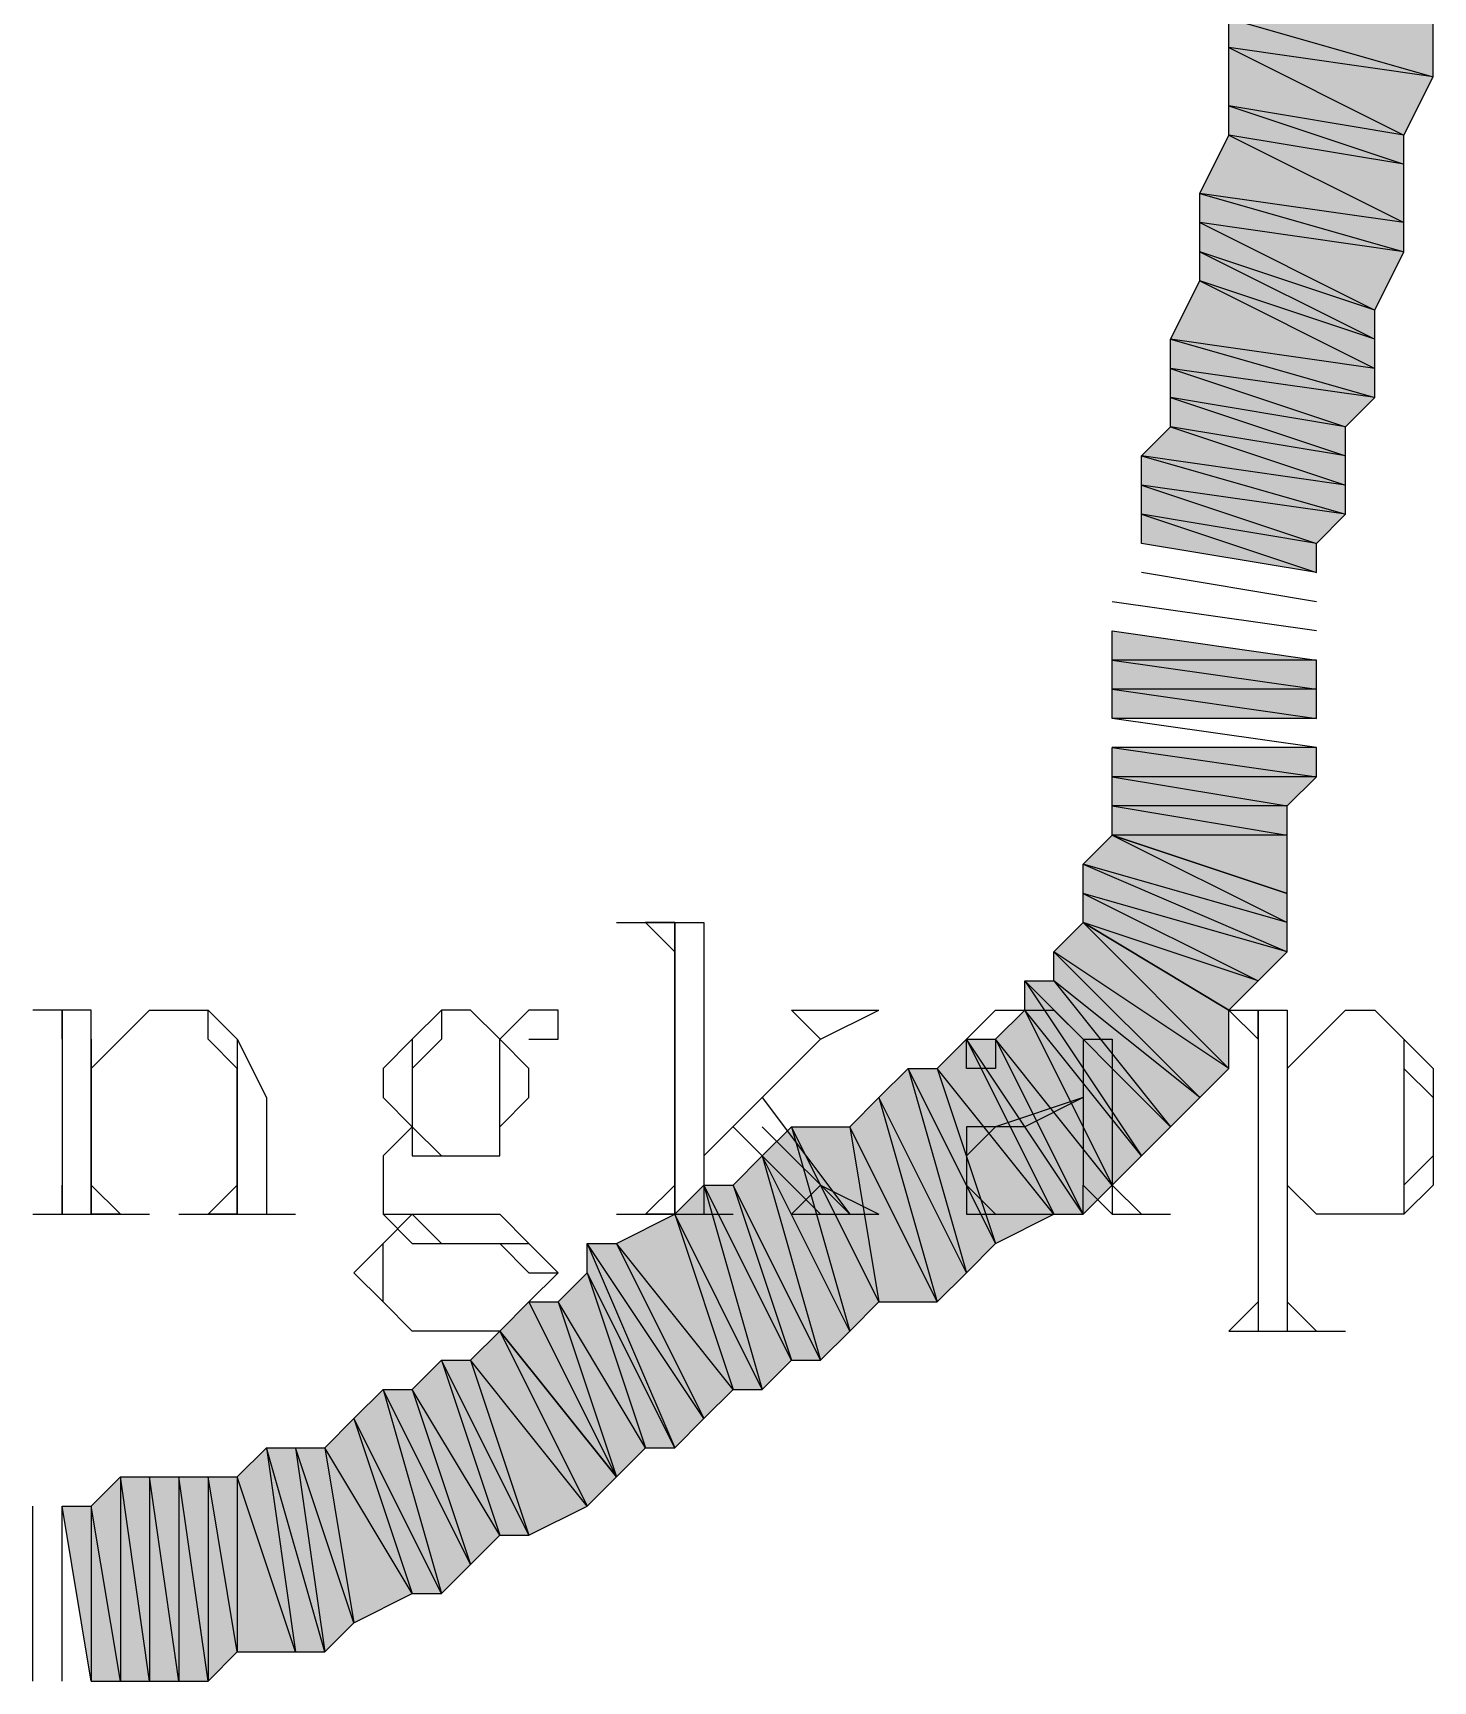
# Model space of a CAD drawing. Header units: millimetres. Extents: x 658 to 813, y 806 to 883.
# Drawn here: x 787.9674 to 788.1134, y 866.8227 to 866.9944 of the extents above; entities that cross this region are included whole.
import ezdxf

# ---------------------------------------------------------------- set-up
doc = ezdxf.new("R2010")
doc.units = ezdxf.units.MM
doc.header["$LTSCALE"] = 0.1
for name, color, linetype in [('pantai1', 7, 'Continuous'), ('TEXT', 8, 'Continuous'), ('zat_Mask_solid', 7, 'Continuous')]:
    doc.layers.add(name, color=color, linetype=linetype)

msp = doc.modelspace()

# ---------------------------------------------------------------- hatches: boundary and pattern name
at = {"layer": 'pantai1'}
h = msp.add_hatch(color=7, dxfattribs=at)
h.paths.add_polyline_path([(788.11336, 866.99594), (788.09208, 866.99594), (788.11336, 866.98986)], flags=17)
h.paths.add_polyline_path([(788.09208, 866.99594), (788.11336, 866.98986), (788.09208, 866.9929)], flags=17)
h = msp.add_hatch(color=7, dxfattribs=at)
h.paths.add_polyline_path([(788.11336, 866.98986), (788.09208, 866.9929), (788.11032, 866.98378)])
h.paths.add_polyline_path([(788.09208, 866.9929), (788.11032, 866.98378), (788.09208, 866.98682)], flags=17)
h = msp.add_hatch(color=7, dxfattribs=at)
h.paths.add_polyline_path([(788.11032, 866.98378), (788.09208, 866.98682), (788.11032, 866.98074)], flags=17)
h.paths.add_polyline_path([(788.09208, 866.98682), (788.11032, 866.98074), (788.09208, 866.98378)], flags=17)
h = msp.add_hatch(color=7, dxfattribs=at)
h.paths.add_polyline_path([(788.11032, 866.98074), (788.09208, 866.98378), (788.11032, 866.97466)], flags=17)
h.paths.add_polyline_path([(788.09208, 866.98378), (788.11032, 866.97466), (788.08904, 866.9777)])
h = msp.add_hatch(color=7, dxfattribs=at)
h.paths.add_polyline_path([(788.11032, 866.97466), (788.08904, 866.9777), (788.11032, 866.97162)], flags=17)
h.paths.add_polyline_path([(788.08904, 866.9777), (788.11032, 866.97162), (788.08904, 866.97466)], flags=17)
h = msp.add_hatch(color=7, dxfattribs=at)
h.paths.add_polyline_path([(788.11032, 866.97162), (788.08904, 866.97466), (788.10728, 866.96554)])
h.paths.add_polyline_path([(788.08904, 866.97466), (788.10728, 866.96554), (788.08904, 866.97162)], flags=17)
h = msp.add_hatch(color=7, dxfattribs=at)
h.paths.add_polyline_path([(788.10728, 866.96554), (788.08904, 866.97162), (788.10728, 866.9625)], flags=17)
h.paths.add_polyline_path([(788.08904, 866.97162), (788.10728, 866.9625), (788.08904, 866.96858)], flags=17)
h = msp.add_hatch(color=7, dxfattribs=at)
h.paths.add_polyline_path([(788.10728, 866.9625), (788.08904, 866.96858), (788.10728, 866.95946)], flags=17)
h.paths.add_polyline_path([(788.08904, 866.96858), (788.10728, 866.95946), (788.086, 866.9625)])
h = msp.add_hatch(color=7, dxfattribs=at)
h.paths.add_polyline_path([(788.10728, 866.95946), (788.086, 866.9625), (788.10728, 866.95642)], flags=17)
h.paths.add_polyline_path([(788.086, 866.9625), (788.10728, 866.95642), (788.086, 866.95946)], flags=17)
h = msp.add_hatch(color=7, dxfattribs=at)
h.paths.add_polyline_path([(788.10728, 866.95642), (788.086, 866.95946), (788.10424, 866.95338)])
h.paths.add_polyline_path([(788.086, 866.95946), (788.10424, 866.95338), (788.086, 866.95642)], flags=17)
h = msp.add_hatch(color=7, dxfattribs=at)
h.paths.add_polyline_path([(788.10424, 866.95338), (788.086, 866.95642), (788.10424, 866.95034)], flags=17)
h.paths.add_polyline_path([(788.086, 866.95642), (788.10424, 866.95034), (788.086, 866.95338)], flags=17)
h = msp.add_hatch(color=7, dxfattribs=at)
h.paths.add_polyline_path([(788.10424, 866.95034), (788.086, 866.95338), (788.10424, 866.9473)], flags=17)
h.paths.add_polyline_path([(788.086, 866.95338), (788.10424, 866.9473), (788.08296, 866.95034)])
h = msp.add_hatch(color=7, dxfattribs=at)
h.paths.add_polyline_path([(788.10424, 866.9473), (788.08296, 866.95034), (788.10424, 866.94426)], flags=17)
h.paths.add_polyline_path([(788.08296, 866.95034), (788.10424, 866.94426), (788.08296, 866.9473)], flags=17)
h = msp.add_hatch(color=7, dxfattribs=at)
h.paths.add_polyline_path([(788.10424, 866.94426), (788.08296, 866.9473), (788.1012, 866.94122)])
h.paths.add_polyline_path([(788.08296, 866.9473), (788.1012, 866.94122), (788.08296, 866.94426)], flags=17)
h = msp.add_hatch(color=7, dxfattribs=at)
h.paths.add_polyline_path([(788.1012, 866.94122), (788.08296, 866.94426), (788.1012, 866.93818)], flags=17)
h.paths.add_polyline_path([(788.08296, 866.94426), (788.1012, 866.93818), (788.08296, 866.94122)], flags=17)
for points in [[(788.1012, 866.92906), (788.07992, 866.92906), (788.07992, 866.9321)], [(788.01608, 866.85913), (788.0252, 866.84089), (788.01304, 866.85609)], [(788.02824, 866.84393), (788.01608, 866.85913), (788.0252, 866.84089)], [(788.0252, 866.84089), (788.01304, 866.85609), (788.01912, 866.83785)]]:
    msp.add_hatch(color=7, dxfattribs=at).paths.add_polyline_path(points)
h = msp.add_hatch(color=7, dxfattribs=at)
h.paths.add_polyline_path([(788.1012, 866.92906), (788.07992, 866.92906), (788.1012, 866.92602)], flags=17)
h.paths.add_polyline_path([(788.07992, 866.92906), (788.1012, 866.92602), (788.07992, 866.92602)], flags=17)
h = msp.add_hatch(color=7, dxfattribs=at)
h.paths.add_polyline_path([(788.1012, 866.92602), (788.07992, 866.92602), (788.1012, 866.92298)], flags=17)
h.paths.add_polyline_path([(788.07992, 866.92602), (788.1012, 866.92298), (788.07992, 866.92298)], flags=17)
h = msp.add_hatch(color=7, dxfattribs=at)
h.paths.add_polyline_path([(788.1012, 866.91994), (788.07992, 866.91994), (788.1012, 866.9169)], flags=17)
h.paths.add_polyline_path([(788.07992, 866.91994), (788.1012, 866.9169), (788.07992, 866.9169)], flags=17)
h = msp.add_hatch(color=7, dxfattribs=at)
h.paths.add_polyline_path([(788.1012, 866.9169), (788.07992, 866.9169), (788.09816, 866.91386)])
h.paths.add_polyline_path([(788.07992, 866.9169), (788.09816, 866.91386), (788.07992, 866.91386)], flags=17)
h = msp.add_hatch(color=7, dxfattribs=at)
h.paths.add_polyline_path([(788.09816, 866.91386), (788.07992, 866.91386), (788.09816, 866.91082)], flags=17)
h.paths.add_polyline_path([(788.07992, 866.91386), (788.09816, 866.91082), (788.07992, 866.91082)], flags=17)
h = msp.add_hatch(color=7, dxfattribs=at)
h.paths.add_polyline_path([(788.09816, 866.90474), (788.07992, 866.91082), (788.09816, 866.9017)], flags=17)
h.paths.add_polyline_path([(788.07992, 866.91082), (788.09816, 866.9017), (788.07688, 866.90778)])
h = msp.add_hatch(color=7, dxfattribs=at)
h.paths.add_polyline_path([(788.09816, 866.9017), (788.07688, 866.90778), (788.09816, 866.89866)], flags=17)
h.paths.add_polyline_path([(788.07688, 866.90778), (788.09816, 866.89866), (788.07688, 866.90474)], flags=17)
h = msp.add_hatch(color=7, dxfattribs=at)
h.paths.add_polyline_path([(788.09816, 866.89866), (788.07688, 866.90474), (788.09512, 866.89562)])
h.paths.add_polyline_path([(788.07688, 866.90474), (788.09512, 866.89562), (788.07688, 866.9017)], flags=17)
h = msp.add_hatch(color=7, dxfattribs=at)
h.paths.add_polyline_path([(788.09208, 866.89258), (788.07688, 866.9017), (788.09208, 866.8865)], flags=17)
h.paths.add_polyline_path([(788.07688, 866.9017), (788.09208, 866.8865), (788.07384, 866.89866)])
h = msp.add_hatch(color=7, dxfattribs=at)
h.paths.add_polyline_path([(788.09208, 866.8865), (788.07384, 866.89866), (788.08904, 866.88346)])
h.paths.add_polyline_path([(788.07384, 866.89866), (788.08904, 866.88346), (788.07384, 866.89562)], flags=17)
h = msp.add_hatch(color=7, dxfattribs=at)
h.paths.add_polyline_path([(788.07384, 866.89562), (788.086, 866.88042), (788.0708, 866.89562)], flags=17)
h.paths.add_polyline_path([(788.086, 866.88042), (788.0708, 866.89562), (788.08296, 866.87738)])
h.paths.add_polyline_path([(788.0708, 866.89562), (788.08296, 866.87738), (788.0708, 866.89258)], flags=17)
h = msp.add_hatch(color=7, dxfattribs=at)
h.paths.add_polyline_path([(788.06776, 866.88954), (788.07688, 866.8713), (788.06472, 866.88954)], flags=17)
h.paths.add_polyline_path([(788.07688, 866.8713), (788.06472, 866.88954), (788.07384, 866.8713)], flags=17)
h = msp.add_hatch(color=7, dxfattribs=at)
h.paths.add_polyline_path([(788.06168, 866.8865), (788.06776, 866.86826), (788.05864, 866.8865)], flags=17)
h.paths.add_polyline_path([(788.06776, 866.86826), (788.05864, 866.8865), (788.06472, 866.86521)])
h = msp.add_hatch(color=7, dxfattribs=at)
h.paths.add_polyline_path([(788.0556, 866.88346), (788.06168, 866.86217), (788.05256, 866.88042)])
h.paths.add_polyline_path([(788.06168, 866.86217), (788.05256, 866.88042), (788.0556, 866.86217)], flags=17)
h = msp.add_hatch(color=7, dxfattribs=at)
h.paths.add_polyline_path([(788.05256, 866.88042), (788.0556, 866.86217), (788.04648, 866.88042)], flags=17)
h.paths.add_polyline_path([(788.0556, 866.86217), (788.04648, 866.88042), (788.05256, 866.85913)])
h = msp.add_hatch(color=7, dxfattribs=at)
h.paths.add_polyline_path([(788.04344, 866.87738), (788.04952, 866.85609), (788.0404, 866.87434)])
h.paths.add_polyline_path([(788.04952, 866.85609), (788.0404, 866.87434), (788.04648, 866.85609)], flags=17)
h = msp.add_hatch(color=7, dxfattribs=at)
h.paths.add_polyline_path([(788.03736, 866.87434), (788.04344, 866.85305), (788.03432, 866.8713)])
h.paths.add_polyline_path([(788.04344, 866.85305), (788.03432, 866.8713), (788.0404, 866.85305)], flags=17)
h = msp.add_hatch(color=7, dxfattribs=at)
h.paths.add_polyline_path([(788.0404, 866.87434), (788.04648, 866.85609), (788.03736, 866.87434)], flags=17)
h.paths.add_polyline_path([(788.04648, 866.85609), (788.03736, 866.87434), (788.04344, 866.85305)])
h = msp.add_hatch(color=7, dxfattribs=at)
h.paths.add_polyline_path([(788.02824, 866.86826), (788.03736, 866.85001), (788.0252, 866.86826)], flags=17)
h.paths.add_polyline_path([(788.03736, 866.85001), (788.0252, 866.86826), (788.03432, 866.84697)])
h.paths.add_polyline_path([(788.0252, 866.86826), (788.03432, 866.84697), (788.0252, 866.86521)], flags=17)
h.paths.add_polyline_path([(788.03432, 866.84697), (788.0252, 866.86521), (788.03128, 866.84697)], flags=16)
h = msp.add_hatch(color=7, dxfattribs=at)
h.paths.add_polyline_path([(788.02216, 866.86217), (788.02824, 866.84393), (788.01912, 866.86217)], flags=17)
h.paths.add_polyline_path([(788.02824, 866.84393), (788.01912, 866.86217), (788.01608, 866.85913)])
h = msp.add_hatch(color=7, dxfattribs=at)
h.paths.add_polyline_path([(788.01304, 866.85609), (788.01912, 866.83785), (788.01, 866.85609)], flags=17)
h.paths.add_polyline_path([(788.01912, 866.83785), (788.01, 866.85609), (788.01608, 866.83785)], flags=17)
h = msp.add_hatch(color=7, dxfattribs=at)
h.paths.add_polyline_path([(788.00392, 866.85305), (788.01, 866.83177), (788.00088, 866.85001)])
h.paths.add_polyline_path([(788.01, 866.83177), (788.00088, 866.85001), (788.00696, 866.83177)], flags=17)
h = msp.add_hatch(color=7, dxfattribs=at)
h.paths.add_polyline_path([(788.00696, 866.85305), (788.01304, 866.83481), (788.00392, 866.85305)], flags=17)
h.paths.add_polyline_path([(788.01304, 866.83481), (788.00392, 866.85305), (788.01, 866.83177)])
h = msp.add_hatch(color=7, dxfattribs=at)
h.paths.add_polyline_path([(787.99176, 866.84697), (787.9948, 866.82569), (787.98872, 866.84393)])
h.paths.add_polyline_path([(787.9948, 866.82569), (787.98872, 866.84393), (787.98872, 866.82569)], flags=17)
h = msp.add_hatch(color=7, dxfattribs=at)
h.paths.add_polyline_path([(787.9948, 866.84697), (787.99784, 866.82569), (787.99176, 866.84697)], flags=17)
h.paths.add_polyline_path([(787.99784, 866.82569), (787.99176, 866.84697), (787.9948, 866.82569)], flags=17)
h = msp.add_hatch(color=7, dxfattribs=at)
h.paths.add_polyline_path([(787.99784, 866.84697), (788.00088, 866.82873), (787.9948, 866.84697)], flags=17)
h.paths.add_polyline_path([(788.00088, 866.82873), (787.9948, 866.84697), (787.99784, 866.82569)])
h = msp.add_hatch(color=7, dxfattribs=at)
h.paths.add_polyline_path([(787.97656, 866.84393), (787.97656, 866.82265), (787.97352, 866.84089)])
h.paths.add_polyline_path([(787.97656, 866.82265), (787.97352, 866.84089), (787.97352, 866.82265)], flags=17)
h = msp.add_hatch(color=7, dxfattribs=at)
h.paths.add_polyline_path([(787.9796, 866.84393), (787.9796, 866.82265), (787.97656, 866.84393)], flags=17)
h.paths.add_polyline_path([(787.9796, 866.82265), (787.97656, 866.84393), (787.97656, 866.82265)], flags=17)
h = msp.add_hatch(color=7, dxfattribs=at)
h.paths.add_polyline_path([(787.98264, 866.84393), (787.98264, 866.82265), (787.9796, 866.84393)], flags=17)
h.paths.add_polyline_path([(787.98264, 866.82265), (787.9796, 866.84393), (787.9796, 866.82265)], flags=17)
h = msp.add_hatch(color=7, dxfattribs=at)
h.paths.add_polyline_path([(787.98568, 866.84393), (787.98568, 866.82265), (787.98264, 866.84393)], flags=17)
h.paths.add_polyline_path([(787.98568, 866.82265), (787.98264, 866.84393), (787.98264, 866.82265)], flags=17)
h = msp.add_hatch(color=7, dxfattribs=at)
h.paths.add_polyline_path([(787.98872, 866.84393), (787.98872, 866.82569), (787.98568, 866.84393)], flags=17)
h.paths.add_polyline_path([(787.98872, 866.82569), (787.98568, 866.84393), (787.98568, 866.82265)])
at = {"layer": 'zat_Mask_solid'}
for points in [[(788.09816, 866.91082), (788.07992, 866.91082), (788.09816, 866.90474)], [(788.09512, 866.89562), (788.07688, 866.9017), (788.09208, 866.89258)], [(788.08904, 866.88346), (788.07384, 866.89562), (788.086, 866.88042)], [(788.0708, 866.89258), (788.07992, 866.87434), (788.06776, 866.88954)], [(788.08296, 866.87738), (788.0708, 866.89258), (788.07992, 866.87434)], [(788.06472, 866.88954), (788.07384, 866.8713), (788.06168, 866.8865)], [(788.07992, 866.87434), (788.06776, 866.88954), (788.07688, 866.8713)], [(788.05864, 866.8865), (788.06472, 866.86521), (788.0556, 866.88346)], [(788.07384, 866.8713), (788.06168, 866.8865), (788.06776, 866.86826)], [(788.06472, 866.86521), (788.0556, 866.88346), (788.06168, 866.86217)], [(788.04648, 866.88042), (788.05256, 866.85913), (788.04344, 866.87738)], [(788.05256, 866.85913), (788.04344, 866.87738), (788.04952, 866.85609)], [(788.03432, 866.8713), (788.0404, 866.85305), (788.02824, 866.86826)], [(788.0404, 866.85305), (788.02824, 866.86826), (788.03736, 866.85001)], [(788.0252, 866.86521), (788.03128, 866.84697), (788.02216, 866.86217)], [(788.03128, 866.84697), (788.02216, 866.86217), (788.02824, 866.84393)], [(788.01, 866.85609), (788.01608, 866.83785), (788.00696, 866.85305)], [(788.01608, 866.83785), (788.00696, 866.85305), (788.01304, 866.83481)], [(788.00088, 866.85001), (788.00696, 866.83177), (787.99784, 866.84697)], [(788.00696, 866.83177), (787.99784, 866.84697), (788.00088, 866.82873)], [(787.97352, 866.84089), (787.97352, 866.82265), (787.97048, 866.84089)]]:
    msp.add_hatch(color=7, dxfattribs=at).paths.add_polyline_path(points)

# ---------------------------------------------------------------- linework, layer by layer
at = {"layer": 'pantai1', "color": 7}
for points in [[(788.11336, 866.99594), (788.09208, 866.99594), (788.11336, 866.98986), (788.11336, 866.99594)], [(788.09208, 866.99594), (788.11336, 866.98986), (788.09208, 866.9929), (788.09208, 866.99594)], [(788.11336, 866.98986), (788.09208, 866.9929), (788.11032, 866.98378), (788.11336, 866.98986)], [(788.09208, 866.9929), (788.11032, 866.98378), (788.09208, 866.98682), (788.09208, 866.9929)], [(788.11032, 866.98378), (788.09208, 866.98682), (788.11032, 866.98074), (788.11032, 866.98378)], [(788.09208, 866.98682), (788.11032, 866.98074), (788.09208, 866.98378), (788.09208, 866.98682)], [(788.09208, 866.98378), (788.11032, 866.97466), (788.08904, 866.9777), (788.09208, 866.98378)], [(788.11032, 866.98074), (788.09208, 866.98378), (788.11032, 866.97466), (788.11032, 866.98074)], [(788.11032, 866.97466), (788.08904, 866.9777), (788.11032, 866.97162), (788.11032, 866.97466)], [(788.08904, 866.9777), (788.11032, 866.97162), (788.08904, 866.97466), (788.08904, 866.9777)], [(788.11032, 866.97162), (788.08904, 866.97466), (788.10728, 866.96554), (788.11032, 866.97162)], [(788.08904, 866.97466), (788.10728, 866.96554), (788.08904, 866.97162), (788.08904, 866.97466)], [(788.10728, 866.96554), (788.08904, 866.97162), (788.10728, 866.9625), (788.10728, 866.96554)], [(788.08904, 866.97162), (788.10728, 866.9625), (788.08904, 866.96858), (788.08904, 866.97162)], [(788.08904, 866.96858), (788.10728, 866.95946), (788.086, 866.9625), (788.08904, 866.96858)], [(788.10728, 866.9625), (788.08904, 866.96858), (788.10728, 866.95946), (788.10728, 866.9625)], [(788.10728, 866.95946), (788.086, 866.9625), (788.10728, 866.95642), (788.10728, 866.95946)], [(788.086, 866.9625), (788.10728, 866.95642), (788.086, 866.95946), (788.086, 866.9625)], [(788.10728, 866.95642), (788.086, 866.95946), (788.10424, 866.95338), (788.10728, 866.95642)], [(788.086, 866.95946), (788.10424, 866.95338), (788.086, 866.95642), (788.086, 866.95946)], [(788.10424, 866.95338), (788.086, 866.95642), (788.10424, 866.95034), (788.10424, 866.95338)], [(788.086, 866.95642), (788.10424, 866.95034), (788.086, 866.95338), (788.086, 866.95642)], [(788.086, 866.95338), (788.10424, 866.9473), (788.08296, 866.95034), (788.086, 866.95338)], [(788.10424, 866.95034), (788.086, 866.95338), (788.10424, 866.9473), (788.10424, 866.95034)], [(788.10424, 866.9473), (788.08296, 866.95034), (788.10424, 866.94426), (788.10424, 866.9473)], [(788.08296, 866.95034), (788.10424, 866.94426), (788.08296, 866.9473), (788.08296, 866.95034)], [(788.10424, 866.94426), (788.08296, 866.9473), (788.1012, 866.94122), (788.10424, 866.94426)], [(788.08296, 866.9473), (788.1012, 866.94122), (788.08296, 866.94426), (788.08296, 866.9473)], [(788.1012, 866.94122), (788.08296, 866.94426), (788.1012, 866.93818), (788.1012, 866.94122)], [(788.08296, 866.94426), (788.1012, 866.93818), (788.08296, 866.94122), (788.08296, 866.94426)], [(788.1012, 866.93818), (788.08296, 866.94122)], [(788.1012, 866.93514), (788.08296, 866.93818)], [(788.1012, 866.9321), (788.07992, 866.93514)], [(788.1012, 866.92906), (788.07992, 866.92906), (788.07992, 866.9321), (788.1012, 866.92906)], [(788.1012, 866.92906), (788.07992, 866.92906), (788.1012, 866.92602), (788.1012, 866.92906)], [(788.07992, 866.92906), (788.1012, 866.92602), (788.07992, 866.92602), (788.07992, 866.92906)], [(788.1012, 866.92602), (788.07992, 866.92602), (788.1012, 866.92298), (788.1012, 866.92602)], [(788.07992, 866.92602), (788.1012, 866.92298), (788.07992, 866.92298), (788.07992, 866.92602)], [(788.1012, 866.91994), (788.07992, 866.92298)], [(788.1012, 866.91994), (788.07992, 866.91994), (788.1012, 866.9169), (788.1012, 866.91994)], [(788.07992, 866.91994), (788.1012, 866.9169), (788.07992, 866.9169), (788.07992, 866.91994)], [(788.1012, 866.9169), (788.07992, 866.9169), (788.09816, 866.91386), (788.1012, 866.9169)], [(788.07992, 866.9169), (788.09816, 866.91386), (788.07992, 866.91386), (788.07992, 866.9169)], [(788.09816, 866.91386), (788.07992, 866.91386), (788.09816, 866.91082), (788.09816, 866.91386)], [(788.07992, 866.91386), (788.09816, 866.91082), (788.07992, 866.91082), (788.07992, 866.91386)], [(788.07992, 866.91082), (788.09816, 866.9017), (788.07688, 866.90778), (788.07992, 866.91082)], [(788.09816, 866.91082), (788.07992, 866.91082), (788.09816, 866.90474), (788.09816, 866.91082)], [(788.09816, 866.90474), (788.07992, 866.91082), (788.09816, 866.9017), (788.09816, 866.90474)], [(788.09816, 866.9017), (788.07688, 866.90778), (788.09816, 866.89866), (788.09816, 866.9017)], [(788.07688, 866.90778), (788.09816, 866.89866), (788.07688, 866.90474), (788.07688, 866.90778)], [(788.09816, 866.89866), (788.07688, 866.90474), (788.09512, 866.89562), (788.09816, 866.89866)], [(788.07688, 866.90474), (788.09512, 866.89562), (788.07688, 866.9017), (788.07688, 866.90474)], [(788.07688, 866.9017), (788.09208, 866.8865), (788.07384, 866.89866), (788.07688, 866.9017)], [(788.09512, 866.89562), (788.07688, 866.9017), (788.09208, 866.89258), (788.09512, 866.89562)], [(788.09208, 866.89258), (788.07688, 866.9017), (788.09208, 866.8865), (788.09208, 866.89258)], [(788.09208, 866.8865), (788.07384, 866.89866), (788.08904, 866.88346), (788.09208, 866.8865)], [(788.07384, 866.89866), (788.08904, 866.88346), (788.07384, 866.89562), (788.07384, 866.89866)], [(788.07384, 866.89562), (788.086, 866.88042), (788.0708, 866.89562), (788.07384, 866.89562)], [(788.086, 866.88042), (788.0708, 866.89562), (788.08296, 866.87738), (788.086, 866.88042)], [(788.0708, 866.89562), (788.08296, 866.87738), (788.0708, 866.89258), (788.0708, 866.89562)], [(788.08904, 866.88346), (788.07384, 866.89562), (788.086, 866.88042), (788.08904, 866.88346)], [(788.0708, 866.89258), (788.07992, 866.87434), (788.06776, 866.88954), (788.0708, 866.89258)], [(788.08296, 866.87738), (788.0708, 866.89258), (788.07992, 866.87434), (788.08296, 866.87738)], [(788.06472, 866.88954), (788.07384, 866.8713), (788.06168, 866.8865), (788.06472, 866.88954)], [(788.06776, 866.88954), (788.07688, 866.8713), (788.06472, 866.88954), (788.06776, 866.88954)], [(788.07688, 866.8713), (788.06472, 866.88954), (788.07384, 866.8713), (788.07688, 866.8713)], [(788.07992, 866.87434), (788.06776, 866.88954), (788.07688, 866.8713), (788.07992, 866.87434)], [(788.05864, 866.8865), (788.06472, 866.86521), (788.0556, 866.88346), (788.05864, 866.8865)], [(788.06168, 866.8865), (788.06776, 866.86826), (788.05864, 866.8865), (788.06168, 866.8865)], [(788.06776, 866.86826), (788.05864, 866.8865), (788.06472, 866.86521), (788.06776, 866.86826)], [(788.07384, 866.8713), (788.06168, 866.8865), (788.06776, 866.86826), (788.07384, 866.8713)], [(788.0556, 866.88346), (788.06168, 866.86217), (788.05256, 866.88042), (788.0556, 866.88346)], [(788.06472, 866.86521), (788.0556, 866.88346), (788.06168, 866.86217), (788.06472, 866.86521)], [(788.04648, 866.88042), (788.05256, 866.85913), (788.04344, 866.87738), (788.04648, 866.88042)], [(788.05256, 866.88042), (788.0556, 866.86217), (788.04648, 866.88042), (788.05256, 866.88042)], [(788.0556, 866.86217), (788.04648, 866.88042), (788.05256, 866.85913), (788.0556, 866.86217)], [(788.06168, 866.86217), (788.05256, 866.88042), (788.0556, 866.86217), (788.06168, 866.86217)], [(788.04344, 866.87738), (788.04952, 866.85609), (788.0404, 866.87434), (788.04344, 866.87738)], [(788.05256, 866.85913), (788.04344, 866.87738), (788.04952, 866.85609), (788.05256, 866.85913)], [(788.03736, 866.87434), (788.04344, 866.85305), (788.03432, 866.8713), (788.03736, 866.87434)], [(788.0404, 866.87434), (788.04648, 866.85609), (788.03736, 866.87434), (788.0404, 866.87434)], [(788.04648, 866.85609), (788.03736, 866.87434), (788.04344, 866.85305), (788.04648, 866.85609)], [(788.04952, 866.85609), (788.0404, 866.87434), (788.04648, 866.85609), (788.04952, 866.85609)], [(788.03432, 866.8713), (788.0404, 866.85305), (788.02824, 866.86826), (788.03432, 866.8713)], [(788.04344, 866.85305), (788.03432, 866.8713), (788.0404, 866.85305), (788.04344, 866.85305)], [(788.02824, 866.86826), (788.03736, 866.85001), (788.0252, 866.86826), (788.02824, 866.86826)], [(788.03736, 866.85001), (788.0252, 866.86826), (788.03432, 866.84697), (788.03736, 866.85001)], [(788.0252, 866.86826), (788.03432, 866.84697), (788.0252, 866.86521), (788.0252, 866.86826)], [(788.0404, 866.85305), (788.02824, 866.86826), (788.03736, 866.85001), (788.0404, 866.85305)], [(788.0252, 866.86521), (788.03128, 866.84697), (788.02216, 866.86217), (788.0252, 866.86521)], [(788.03432, 866.84697), (788.0252, 866.86521), (788.03128, 866.84697), (788.03432, 866.84697)], [(788.02824, 866.84393), (788.01912, 866.86217), (788.01608, 866.85913), (788.02824, 866.84393)], [(788.02216, 866.86217), (788.02824, 866.84393), (788.01912, 866.86217), (788.02216, 866.86217)], [(788.03128, 866.84697), (788.02216, 866.86217), (788.02824, 866.84393), (788.03128, 866.84697)], [(788.01608, 866.85913), (788.0252, 866.84089), (788.01304, 866.85609), (788.01608, 866.85913)], [(788.02824, 866.84393), (788.01608, 866.85913), (788.0252, 866.84089), (788.02824, 866.84393)], [(788.01, 866.85609), (788.01608, 866.83785), (788.00696, 866.85305), (788.01, 866.85609)], [(788.01304, 866.85609), (788.01912, 866.83785), (788.01, 866.85609), (788.01304, 866.85609)], [(788.01912, 866.83785), (788.01, 866.85609), (788.01608, 866.83785), (788.01912, 866.83785)], [(788.0252, 866.84089), (788.01304, 866.85609), (788.01912, 866.83785), (788.0252, 866.84089)], [(788.00392, 866.85305), (788.01, 866.83177), (788.00088, 866.85001), (788.00392, 866.85305)], [(788.00696, 866.85305), (788.01304, 866.83481), (788.00392, 866.85305), (788.00696, 866.85305)], [(788.01304, 866.83481), (788.00392, 866.85305), (788.01, 866.83177), (788.01304, 866.83481)], [(788.01608, 866.83785), (788.00696, 866.85305), (788.01304, 866.83481), (788.01608, 866.83785)], [(788.00088, 866.85001), (788.00696, 866.83177), (787.99784, 866.84697), (788.00088, 866.85001)], [(788.01, 866.83177), (788.00088, 866.85001), (788.00696, 866.83177), (788.01, 866.83177)], [(787.99176, 866.84697), (787.9948, 866.82569), (787.98872, 866.84393), (787.99176, 866.84697)], [(787.9948, 866.84697), (787.99784, 866.82569), (787.99176, 866.84697), (787.9948, 866.84697)], [(787.99784, 866.82569), (787.99176, 866.84697), (787.9948, 866.82569), (787.99784, 866.82569)], [(787.99784, 866.84697), (788.00088, 866.82873), (787.9948, 866.84697), (787.99784, 866.84697)], [(788.00088, 866.82873), (787.9948, 866.84697), (787.99784, 866.82569), (788.00088, 866.82873)], [(788.00696, 866.83177), (787.99784, 866.84697), (788.00088, 866.82873), (788.00696, 866.83177)], [(787.97656, 866.84393), (787.97656, 866.82265), (787.97352, 866.84089), (787.97656, 866.84393)], [(787.9796, 866.84393), (787.9796, 866.82265), (787.97656, 866.84393), (787.9796, 866.84393)], [(787.9796, 866.82265), (787.97656, 866.84393), (787.97656, 866.82265), (787.9796, 866.82265)], [(787.98264, 866.84393), (787.98264, 866.82265), (787.9796, 866.84393), (787.98264, 866.84393)], [(787.98264, 866.82265), (787.9796, 866.84393), (787.9796, 866.82265), (787.98264, 866.82265)], [(787.98568, 866.84393), (787.98568, 866.82265), (787.98264, 866.84393), (787.98568, 866.84393)], [(787.98568, 866.82265), (787.98264, 866.84393), (787.98264, 866.82265), (787.98568, 866.82265)], [(787.98872, 866.84393), (787.98872, 866.82569), (787.98568, 866.84393), (787.98872, 866.84393)], [(787.98872, 866.82569), (787.98568, 866.84393), (787.98568, 866.82265), (787.98872, 866.82569)], [(787.9948, 866.82569), (787.98872, 866.84393), (787.98872, 866.82569), (787.9948, 866.82569)], [(787.96744, 866.82265), (787.96744, 866.84089)], [(787.97352, 866.84089), (787.97352, 866.82265), (787.97048, 866.84089), (787.97352, 866.84089)], [(787.97048, 866.82265), (787.97048, 866.84089)], [(787.97656, 866.82265), (787.97352, 866.84089), (787.97352, 866.82265), (787.97656, 866.82265)]]:
    msp.add_lwpolyline(points, dxfattribs=at)
at = {"layer": 'TEXT', "color": 7}
for points in [[(788.02824, 866.9017), (788.03736, 866.9017), (788.03736, 866.8713)], [(788.03432, 866.9017), (788.03128, 866.9017), (788.03432, 866.89866)], [(788.03432, 866.9017), (788.03432, 866.8713), (788.03432, 866.9017)], [(787.97352, 866.88954), (787.97352, 866.8713), (787.97352, 866.89258), (787.96744, 866.89258)], [(787.97048, 866.89258), (787.97048, 866.8713)], [(787.97048, 866.89258), (787.97048, 866.88954), (787.97048, 866.89258)], [(787.97352, 866.8865), (787.97656, 866.88954), (787.9796, 866.89258), (787.98568, 866.89258), (787.98872, 866.88954), (787.99176, 866.88346), (787.99176, 866.8713)], [(787.98872, 866.88954), (787.98872, 866.88346), (787.98872, 866.8713), (787.98872, 866.8865), (787.98568, 866.88954), (787.98568, 866.89258)], [(788.01, 866.89258), (788.00696, 866.88954), (788.00392, 866.8865), (788.00392, 866.88346), (788.00696, 866.88042), (788.00696, 866.87738), (788.01, 866.87738), (788.01304, 866.87738), (788.01608, 866.87738), (788.01608, 866.88042), (788.01912, 866.88346), (788.01912, 866.8865), (788.01608, 866.88954), (788.01304, 866.89258), (788.01, 866.89258)], [(788.01, 866.89258), (788.01, 866.88954), (788.00696, 866.8865), (788.00696, 866.88042), (788.01, 866.87738)], [(788.01304, 866.87738), (788.01608, 866.87738), (788.01608, 866.88042), (788.01608, 866.8865), (788.01608, 866.88954), (788.01304, 866.89258)], [(788.01912, 866.88954), (788.02216, 866.88954), (788.02216, 866.89258), (788.01912, 866.89258), (788.01608, 866.88954)], [(788.04648, 866.89258), (788.0556, 866.89258)], [(788.04648, 866.89258), (788.04952, 866.88954), (788.0556, 866.89258)], [(788.06472, 866.8865), (788.06472, 866.88954), (788.06776, 866.88954), (788.06776, 866.8865), (788.06472, 866.8865), (788.06472, 866.88954), (788.06776, 866.89258), (788.07384, 866.89258), (788.07688, 866.88954), (788.07992, 866.88954), (788.07992, 866.8865), (788.07992, 866.87434), (788.08296, 866.8713)], [(788.07384, 866.89258), (788.07688, 866.88954), (788.07688, 866.8865), (788.07688, 866.87434), (788.07992, 866.8713), (788.08296, 866.8713), (788.086, 866.8713)], [(788.09208, 866.89258), (788.09816, 866.89258), (788.09816, 866.85913)], [(788.09208, 866.89258), (788.09512, 866.88954), (788.09512, 866.89258)], [(788.09512, 866.89258), (788.09512, 866.85913)], [(788.09816, 866.8865), (788.1012, 866.88954), (788.10424, 866.89258), (788.10728, 866.89258), (788.11032, 866.88954), (788.11336, 866.8865), (788.11336, 866.88346), (788.11336, 866.88042), (788.11336, 866.87434), (788.11032, 866.8713), (788.10728, 866.8713), (788.10424, 866.8713), (788.1012, 866.8713), (788.09816, 866.87434)], [(788.10728, 866.89258), (788.11032, 866.88954), (788.11032, 866.88346), (788.11032, 866.87738), (788.11032, 866.87434), (788.11032, 866.8713), (788.10728, 866.8713)], [(788.00696, 866.88954), (788.00696, 866.8865), (788.00696, 866.88346), (788.00696, 866.88042)], [(788.01608, 866.88042), (788.01608, 866.88346), (788.01608, 866.8865), (788.01608, 866.88954)], [(788.04952, 866.88954), (788.03736, 866.87738)], [(788.07688, 866.88954), (788.07992, 866.8865), (788.07992, 866.87434), (788.07992, 866.8713)], [(788.09816, 866.88954), (788.09816, 866.86217)], [(788.11032, 866.8865), (788.11336, 866.88346), (788.11336, 866.87738), (788.11032, 866.87434)], [(788.04344, 866.88346), (788.05256, 866.8713), (788.04344, 866.88042)], [(788.07688, 866.88346), (788.06776, 866.88042), (788.06472, 866.88042), (788.06472, 866.87738), (788.06472, 866.87434), (788.06472, 866.8713), (788.06776, 866.8713), (788.07384, 866.8713), (788.07688, 866.8713), (788.07688, 866.87434)], [(788.07688, 866.88346), (788.0708, 866.88042), (788.06776, 866.88042), (788.06472, 866.87738), (788.06472, 866.87434), (788.06776, 866.8713)], [(788.00696, 866.88042), (788.00392, 866.87738), (788.00392, 866.87434), (788.00392, 866.8713), (788.00696, 866.86826), (788.01, 866.86826), (788.01608, 866.86826), (788.01912, 866.86521), (788.02216, 866.86521)], [(788.0404, 866.88042), (788.04952, 866.8713)], [(788.06472, 866.88042), (788.06472, 866.87738), (788.06472, 866.87434), (788.06472, 866.8713)], [(787.97048, 866.8713), (787.97048, 866.87434)], [(787.97352, 866.87434), (787.97656, 866.8713), (787.97352, 866.8713)], [(787.98872, 866.8713), (787.98568, 866.8713), (787.98872, 866.87434)], [(787.99176, 866.87434), (787.99176, 866.8713), (787.9948, 866.8713)], [(788.00392, 866.87434), (788.00392, 866.8713), (788.01, 866.8713), (788.01608, 866.8713), (788.01912, 866.86826), (788.02216, 866.86521), (788.01912, 866.86217), (788.01608, 866.85913), (788.00696, 866.85913), (788.00392, 866.86217), (788.00088, 866.86521), (788.00392, 866.86826), (788.00696, 866.8713), (788.01, 866.86826), (788.01608, 866.86826), (788.01912, 866.86826)], [(788.03432, 866.8713), (788.03128, 866.8713), (788.03432, 866.87434)], [(788.03736, 866.87434), (788.03736, 866.8713), (788.0404, 866.8713)], [(788.04648, 866.8713), (788.04952, 866.87434), (788.0556, 866.8713)], [(787.96744, 866.8713), (787.9796, 866.8713)], [(787.98264, 866.8713), (787.9948, 866.8713)], [(788.00696, 866.85913), (788.00392, 866.86217), (788.00392, 866.86521), (788.00392, 866.86826), (788.00696, 866.8713)], [(788.02824, 866.8713), (788.0404, 866.8713)], [(788.04648, 866.8713), (788.0556, 866.8713)], [(788.09208, 866.85913), (788.09512, 866.86217), (788.09512, 866.85913)], [(788.09816, 866.86217), (788.1012, 866.85913), (788.09816, 866.86217)], [(788.09208, 866.85913), (788.10424, 866.85913)]]:
    msp.add_lwpolyline(points, dxfattribs=at)

doc.saveas('drawing.dxf')
